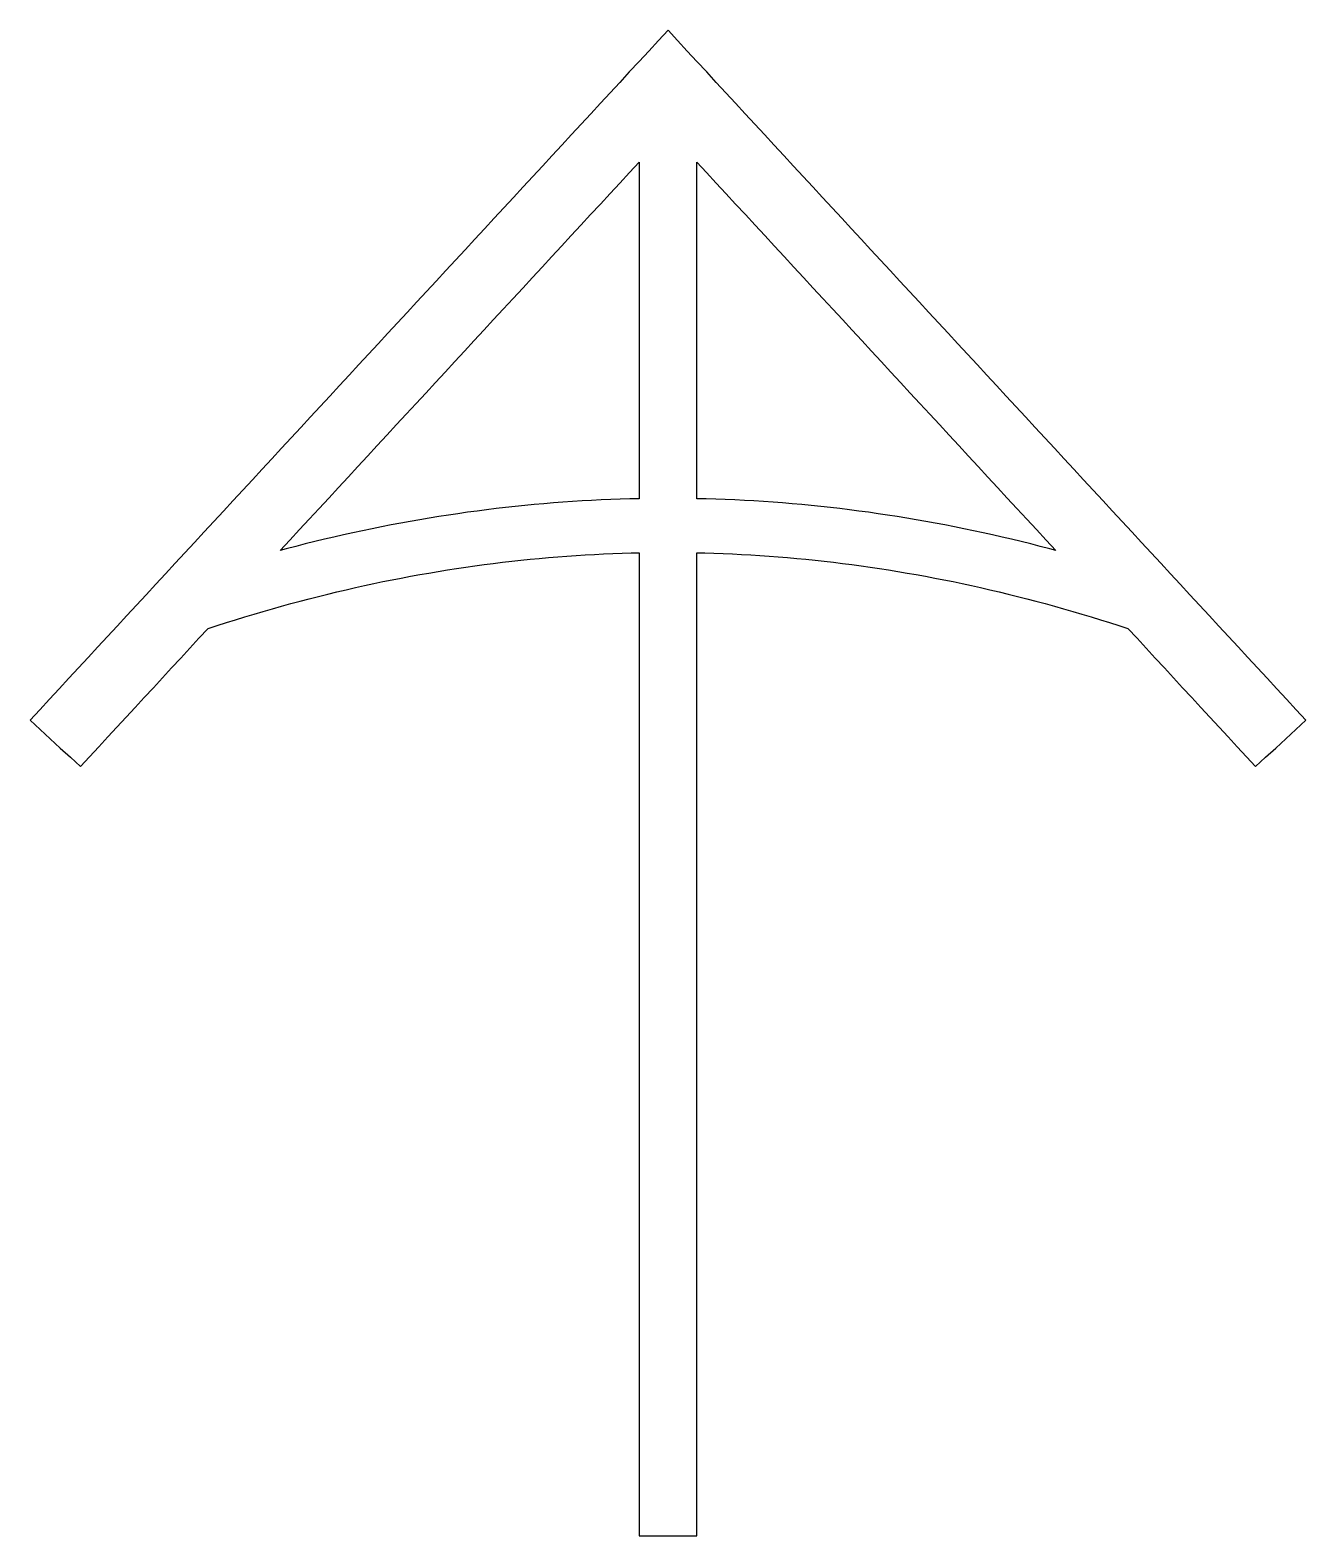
# Model space of a CAD drawing. Header units: millimetres. Extents: x 79 to 433, y -452 to -34.
import ezdxf

# ---------------------------------------------------------------- set-up
doc = ezdxf.new("R2010")
doc.units = ezdxf.units.MM

msp = doc.modelspace()

# ---------------------------------------------------------------- linework, layer by layer
for points in [[(419.02, -238.45), (421.81, -235.87), (424.6, -233.29), (427.4, -230.71), (430.19, -228.13), (432.98, -225.55), (430.3, -222.65), (427.62, -219.75), (424.93, -216.85), (422.25, -213.94), (419.57, -211.04), (416.89, -208.14), (414.21, -205.24), (411.53, -202.33), (408.84, -199.43), (406.16, -196.53), (403.48, -193.63), (400.8, -190.73), (398.12, -187.82), (395.44, -184.92), (392.76, -182.02), (390.07, -179.12), (387.39, -176.21), (384.71, -173.31), (382.03, -170.41), (379.35, -167.51), (376.67, -164.6), (373.99, -161.7), (371.3, -158.8), (368.62, -155.9), (365.94, -153), (363.26, -150.09), (360.58, -147.19), (357.9, -144.29), (355.21, -141.39), (352.53, -138.48), (349.85, -135.58), (347.17, -132.68), (344.49, -129.78), (341.81, -126.87), (339.13, -123.97), (336.44, -121.07), (333.76, -118.17), (331.08, -115.27), (328.4, -112.36), (325.72, -109.46), (323.04, -106.56), (320.36, -103.66), (317.67, -100.75), (314.99, -97.85), (312.31, -94.95), (309.63, -92.05), (306.95, -89.14), (304.27, -86.24), (301.59, -83.34), (298.9, -80.44), (296.22, -77.54), (293.54, -74.63), (290.86, -71.73), (288.18, -68.83), (285.5, -65.93), (282.81, -63.02), (280.13, -60.12), (277.45, -57.22), (274.77, -54.32), (272.09, -51.41), (269.41, -48.51), (266.73, -45.61), (264.04, -42.71), (261.36, -39.81), (258.68, -36.9), (256, -34), (253.32, -36.9), (250.64, -39.81), (247.96, -42.71), (245.27, -45.61), (242.59, -48.51), (239.91, -51.41), (237.23, -54.32), (234.55, -57.22), (231.87, -60.12), (229.19, -63.02), (226.5, -65.93), (223.82, -68.83), (221.14, -71.73), (218.46, -74.63), (215.78, -77.54), (213.1, -80.44), (210.41, -83.34), (207.73, -86.24), (205.05, -89.14), (202.37, -92.05), (199.69, -94.95), (197.01, -97.85), (194.33, -100.75), (191.64, -103.66), (188.96, -106.56), (186.28, -109.46), (183.6, -112.36), (180.92, -115.27), (178.24, -118.17), (175.56, -121.07), (172.87, -123.97), (170.19, -126.87), (167.51, -129.78), (164.83, -132.68), (162.15, -135.58), (159.47, -138.48), (156.79, -141.39), (154.1, -144.29), (151.42, -147.19), (148.74, -150.09), (146.06, -153), (143.38, -155.9), (140.7, -158.8), (138.01, -161.7), (135.33, -164.6), (132.65, -167.51), (129.97, -170.41), (127.29, -173.31), (124.61, -176.21), (121.93, -179.12), (119.24, -182.02), (116.56, -184.92), (113.88, -187.82), (111.2, -190.73), (108.52, -193.63), (105.84, -196.53), (103.16, -199.43), (100.47, -202.33), (97.79, -205.24), (95.11, -208.14), (92.43, -211.04), (89.75, -213.94), (87.07, -216.85), (84.38, -219.75), (81.7, -222.65), (79.02, -225.55), (81.81, -228.13), (84.6, -230.71), (87.4, -233.29), (90.19, -235.87), (92.98, -238.45), (95.51, -235.71), (98.04, -232.97), (100.57, -230.23), (103.1, -227.49), (105.63, -224.75), (108.16, -222.01), (110.69, -219.28), (113.22, -216.54), (115.75, -213.8), (118.28, -211.06), (120.81, -208.32), (123.34, -205.58), (125.87, -202.84), (128.4, -200.1), (130.91, -199.28), (133.47, -198.46), (136.03, -197.66), (138.58, -196.87), (141.14, -196.1), (143.7, -195.35), (146.25, -194.62), (148.81, -193.9), (151.36, -193.19), (153.92, -192.51), (156.47, -191.84), (159.03, -191.19), (161.58, -190.56), (164.14, -189.94), (166.69, -189.34), (169.25, -188.76), (171.8, -188.19), (174.35, -187.64), (176.91, -187.11), (179.46, -186.6), (182.01, -186.1), (184.57, -185.62), (187.12, -185.15), (189.67, -184.71), (192.22, -184.28), (194.78, -183.86), (197.33, -183.46), (199.88, -183.08), (202.43, -182.72), (204.98, -182.38), (207.53, -182.05), (210.09, -181.73), (212.64, -181.44), (215.19, -181.16), (217.74, -180.9), (220.29, -180.65), (222.84, -180.43), (225.39, -180.22), (227.94, -180.02), (230.5, -179.84), (233.05, -179.68), (235.6, -179.54), (238.15, -179.41), (240.7, -179.3), (243.25, -179.21), (245.8, -179.13), (248, -179.08), (248, -183.04), (248, -186.99), (248, -190.95), (248, -194.91), (248, -198.86), (248, -202.82), (248, -206.77), (248, -210.73), (248, -214.68), (248, -218.64), (248, -222.59), (248, -226.55), (248, -230.5), (248, -234.46), (248, -238.41), (248, -242.37), (248, -246.32), (248, -250.28), (248, -254.23), (248, -258.19), (248, -262.15), (248, -266.1), (248, -270.06), (248, -274.01), (248, -277.97), (248, -281.92), (248, -285.88), (248, -289.83), (248, -293.79), (248, -297.74), (248, -301.7), (248, -305.65), (248, -309.61), (248, -313.56), (248, -317.52), (248, -321.47), (248, -325.43), (248, -329.39), (248, -333.34), (248, -337.3), (248, -341.25), (248, -345.21), (248, -349.16), (248, -353.12), (248, -357.07), (248, -361.03), (248, -364.98), (248, -368.94), (248, -372.89), (248, -376.85), (248, -380.8), (248, -384.76), (248, -388.72), (248, -392.67), (248, -396.63), (248, -400.58), (248, -404.54), (248, -408.49), (248, -412.45), (248, -416.4), (248, -420.36), (248, -424.31), (248, -428.27), (248, -432.22), (248, -436.18), (248, -440.13), (248, -444.09), (248, -448.04), (248, -452), (252, -452), (256, -452), (260, -452), (264, -452), (264, -448.04), (264, -444.09), (264, -440.13), (264, -436.18), (264, -432.22), (264, -428.27), (264, -424.31), (264, -420.36), (264, -416.4), (264, -412.45), (264, -408.49), (264, -404.54), (264, -400.58), (264, -396.63), (264, -392.67), (264, -388.72), (264, -384.76), (264, -380.8), (264, -376.85), (264, -372.89), (264, -368.94), (264, -364.98), (264, -361.03), (264, -357.07), (264, -353.12), (264, -349.16), (264, -345.21), (264, -341.25), (264, -337.3), (264, -333.34), (264, -329.39), (264, -325.43), (264, -321.47), (264, -317.52), (264, -313.56), (264, -309.61), (264, -305.65), (264, -301.7), (264, -297.74), (264, -293.79), (264, -289.83), (264, -285.88), (264, -281.92), (264, -277.97), (264, -274.01), (264, -270.06), (264, -266.1), (264, -262.15), (264, -258.19), (264, -254.23), (264, -250.28), (264, -246.32), (264, -242.37), (264, -238.41), (264, -234.46), (264, -230.5), (264, -226.55), (264, -222.59), (264, -218.64), (264, -214.68), (264, -210.73), (264, -206.77), (264, -202.82), (264, -198.86), (264, -194.91), (264, -190.95), (264, -186.99), (264, -183.04), (264, -179.08), (266.2, -179.13), (268.75, -179.21), (271.3, -179.3), (273.85, -179.41), (276.4, -179.54), (278.95, -179.68), (281.5, -179.84), (284.06, -180.02), (286.61, -180.22), (289.16, -180.43), (291.71, -180.65), (294.26, -180.9), (296.81, -181.16), (299.36, -181.44), (301.91, -181.73), (304.46, -182.05), (307.02, -182.38), (309.57, -182.72), (312.12, -183.08), (314.67, -183.46), (317.22, -183.86), (319.78, -184.28), (322.33, -184.71), (324.88, -185.15), (327.43, -185.62), (329.99, -186.1), (332.54, -186.6), (335.09, -187.11), (337.65, -187.64), (340.2, -188.19), (342.75, -188.76), (345.31, -189.34), (347.86, -189.94), (350.42, -190.56), (352.97, -191.19), (355.53, -191.84), (358.08, -192.51), (360.64, -193.19), (363.19, -193.9), (365.75, -194.62), (368.3, -195.35), (370.86, -196.1), (373.42, -196.87), (375.97, -197.66), (378.53, -198.46), (381.09, -199.28), (383.6, -200.1), (386.13, -202.84), (388.66, -205.58), (391.19, -208.32), (393.72, -211.06), (396.25, -213.8), (398.78, -216.54), (401.31, -219.28), (403.84, -222.01), (406.37, -224.75), (408.9, -227.49), (411.43, -230.23), (413.96, -232.97), (416.49, -235.71), (419.02, -238.45)], [(248, -70.66), (248, -74.55), (248, -78.44), (248, -82.34), (248, -86.23), (248, -90.12), (248, -94.01), (248, -97.91), (248, -101.8), (248, -105.69), (248, -109.58), (248, -113.48), (248, -117.37), (248, -121.26), (248, -125.15), (248, -129.05), (248, -132.94), (248, -136.83), (248, -140.72), (248, -144.62), (248, -148.51), (248, -152.4), (248, -156.29), (248, -160.19), (248, -164.08), (245.4, -164.14), (242.75, -164.22), (240.1, -164.31), (237.45, -164.43), (234.8, -164.56), (232.15, -164.71), (229.5, -164.88), (226.86, -165.06), (224.21, -165.26), (221.56, -165.48), (218.91, -165.72), (216.26, -165.97), (213.61, -166.24), (210.96, -166.53), (208.31, -166.84), (205.66, -167.16), (203.02, -167.5), (200.37, -167.86), (197.72, -168.24), (195.07, -168.63), (192.42, -169.05), (189.78, -169.47), (187.13, -169.92), (184.48, -170.39), (181.83, -170.87), (179.19, -171.37), (176.54, -171.88), (173.89, -172.42), (171.25, -172.97), (168.6, -173.54), (165.95, -174.12), (163.31, -174.73), (160.66, -175.35), (158.02, -175.99), (155.37, -176.65), (152.73, -177.32), (150.08, -178.01), (148.4, -178.46), (151.09, -175.55), (153.78, -172.63), (156.48, -169.72), (159.17, -166.81), (161.86, -163.89), (164.55, -160.98), (167.24, -158.07), (169.94, -155.15), (172.63, -152.24), (175.32, -149.32), (178.01, -146.41), (180.7, -143.5), (183.39, -140.58), (186.09, -137.67), (188.78, -134.76), (191.47, -131.84), (194.16, -128.93), (196.85, -126.02), (199.55, -123.1), (202.24, -120.19), (204.93, -117.28), (207.62, -114.36), (210.31, -111.45), (213.01, -108.53), (215.7, -105.62), (218.39, -102.71), (221.08, -99.79), (223.77, -96.88), (226.46, -93.97), (229.16, -91.05), (231.85, -88.14), (234.54, -85.23), (237.23, -82.31), (239.92, -79.4), (242.62, -76.49), (245.31, -73.57), (248, -70.66)], [(363.6, -178.46), (361.92, -178.01), (359.27, -177.32), (356.63, -176.65), (353.98, -175.99), (351.34, -175.35), (348.69, -174.73), (346.05, -174.12), (343.4, -173.54), (340.75, -172.97), (338.11, -172.42), (335.46, -171.88), (332.81, -171.37), (330.17, -170.87), (327.52, -170.39), (324.87, -169.92), (322.22, -169.47), (319.58, -169.05), (316.93, -168.63), (314.28, -168.24), (311.63, -167.86), (308.98, -167.5), (306.33, -167.16), (303.69, -166.84), (301.04, -166.53), (298.39, -166.24), (295.74, -165.97), (293.09, -165.72), (290.44, -165.48), (287.79, -165.26), (285.14, -165.06), (282.5, -164.88), (279.85, -164.71), (277.2, -164.56), (274.55, -164.43), (271.9, -164.31), (269.25, -164.22), (266.6, -164.14), (264, -164.08), (264, -160.19), (264, -156.29), (264, -152.4), (264, -148.51), (264, -144.62), (264, -140.72), (264, -136.83), (264, -132.94), (264, -129.05), (264, -125.15), (264, -121.26), (264, -117.37), (264, -113.48), (264, -109.58), (264, -105.69), (264, -101.8), (264, -97.91), (264, -94.01), (264, -90.12), (264, -86.23), (264, -82.34), (264, -78.44), (264, -74.55), (264, -70.66), (266.69, -73.57), (269.38, -76.49), (272.08, -79.4), (274.77, -82.31), (277.46, -85.23), (280.15, -88.14), (282.84, -91.05), (285.54, -93.97), (288.23, -96.88), (290.92, -99.79), (293.61, -102.71), (296.3, -105.62), (298.99, -108.53), (301.69, -111.45), (304.38, -114.36), (307.07, -117.28), (309.76, -120.19), (312.45, -123.1), (315.15, -126.02), (317.84, -128.93), (320.53, -131.84), (323.22, -134.76), (325.91, -137.67), (328.61, -140.58), (331.3, -143.5), (333.99, -146.41), (336.68, -149.32), (339.37, -152.24), (342.06, -155.15), (344.76, -158.07), (347.45, -160.98), (350.14, -163.89), (352.83, -166.81), (355.52, -169.72), (358.22, -172.63), (360.91, -175.55), (363.6, -178.46)]]:
    msp.add_lwpolyline(points, close=True)

doc.saveas('drawing.dxf')
